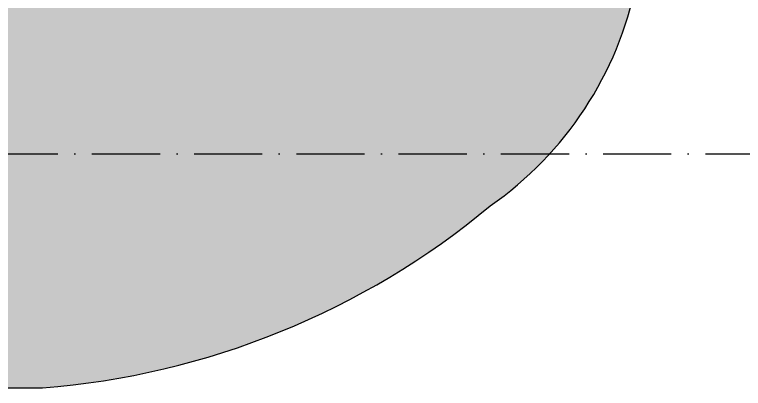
# Model space of a CAD drawing. Header units: millimetres. Extents: x -4167 to 87328, y -21481 to 19784.
# Drawn here: x 74875 to 76800, y -18771 to -17784 of the extents above; entities that cross this region are included whole.
import ezdxf
from ezdxf.xclip import XClip

# ---------------------------------------------------------------- set-up
doc = ezdxf.new("R2010")
doc.units = ezdxf.units.MM
doc.header["$LTSCALE"] = 150
doc.header["$XCLIPFRAME"] = 2
doc.linetypes.add('ACAD_ISO10W100', pattern=[18, 12, -3, 0, -3])
doc.layers.add('ad-Elevation 10', color=8, linetype='Continuous')
doc.layers.add('ad-Grid', color=8, linetype='ACAD_ISO10W100')

# ---------------------------------------------------------------- blocks, each defined once
blk = doc.blocks.new('zw$3194')
at = {"layer": 'ad-Elevation 10', "transparency": 33554559}
h = blk.add_hatch(dxfattribs=at)
h.set_pattern_fill('EARTH', color=256, scale=25, angle=45)
h.set_pattern_definition([(45, (-65256.03, 18746.05), (9e-14, 224.5064), [158.75, -158.75]), (45, (-65298.12, 18788.14), (9e-14, 224.5064), [158.75, -158.75]), (45, (-65340.22, 18830.24), (9e-14, 224.5064), [158.75, -158.75]), (135, (-65340.22, 18858.3), (-224.5064, 9e-14), [158.75, -158.75]), (135, (-65298.12, 18900.4), (-224.5064, 9e-14), [158.75, -158.75]), (135, (-65256.03, 18942.49), (-224.5064, 9e-14), [158.75, -158.75])])
edge = h.paths.add_edge_path()
edge.add_ellipse((8204, -561.8), major_axis=(944.9, 0), ratio=1, start_angle=304.8708, end_angle=348.5118)
edge.add_line((9130, -750), (6550, -750))
edge.add_line((6550, -750), (6550, -900))
edge.add_line((6550, -900), (6625, -900))
edge.add_line((6625, -900), (6625, -1050))
edge.add_line((6625, -1050), (6095, -1050))
edge.add_line((6095, -1050), (6095, -900))
edge.add_line((6095, -900), (6170, -900))
edge.add_line((6170, -900), (6320, -300))
edge.add_line((6320, -300), (6320, -125))
edge.add_line((6320, -125), (230, -125))
edge.add_line((230, -125), (230, -300))
edge.add_line((230, -300), (380, -900))
edge.add_line((380, -900), (455, -900))
edge.add_line((455, -900), (455, -1050))
edge.add_line((455, -1050), (-75, -1050))
edge.add_line((-75, -1050), (-75, -900))
edge.add_line((-75, -900), (0, -900))
edge.add_line((0, -900), (0, -750))
edge.add_line((0, -750), (-2871.2, -750))
edge.add_ellipse((-2017.1, -589.6), major_axis=(869, 0), ratio=1, start_angle=190.6372, end_angle=235.0239)
edge.add_ellipse((-827.8, 1198.5), major_axis=(3016.3, 0), ratio=1, start_angle=235.9827, end_angle=271.022)
edge.add_line((-774, -1817.3), (7561.2, -1817.3))
edge.add_ellipse((7397.6, 282.8), major_axis=(2106.5, 0), ratio=1, start_angle=274.4533, end_angle=309.7376)
at = {"layer": 'ad-Elevation 10'}
blk.add_lwpolyline([(-774, -1817.3), (7561.2, -1817.3, 0.155185), (8744.3, -1337, 0.224351), (8744.3, -1337, 0.192755), (9130, -750), (6550, -750), (6550, -900), (6625, -900), (6625, -1050), (6095, -1050), (6095, -900), (6170, -900), (6320, -300), (6320, -125), (230, -125)], format="xyb", dxfattribs=at)
blk = doc.blocks.new('zw$38DE')
at = {"layer": 'ad-Grid', "ltscale": 0.1}
blk.add_lwpolyline([(-27431.1, -1200), (-2459.8, -1200), (-2319.6, -1543), (0, -1543)], dxfattribs=at)

msp = doc.modelspace()

# ---------------------------------------------------------------- block references
ref = msp.add_blockref('zw$38DE', (84812, -16952.2))
XClip(ref).set_block_clipping_path([(-25399.0034354958, -2140.6281090206), (349.01197073, 5188.3683916222)])
msp.add_blockref('zw$3194', (67386.9, -16952.2))

doc.saveas('drawing.dxf')
